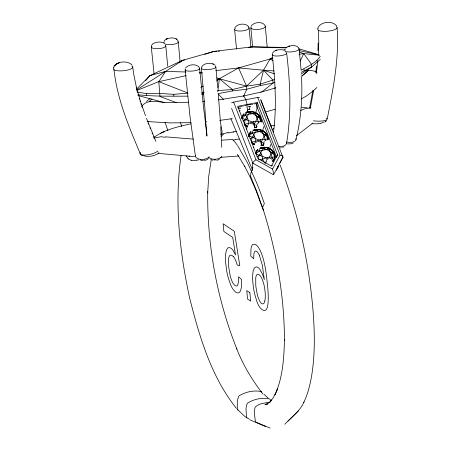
<?xml version="1.0" encoding="UTF-8"?>
<svg xmlns="http://www.w3.org/2000/svg" width="451" height="451" viewBox="0 0 451 451"><rect width="100%" height="100%" fill="white"/><g stroke="black" fill="none" stroke-linecap="round" stroke-linejoin="round"><path stroke-width="0.68" d="M317.921 50.535L318.169 43.059M242.007 118.917L242.61 115.862L243.957 113.934L242.548 116.048L241.939 118.382L245.541 115.09L248.76 114.244L255.063 113.246L258.744 114.83C261.264 115.326 261.27 126.235 260.96 119.543C260.323 115.941 257.301 113.28 253.964 112.13M254.009 111.995L255.785 112.632L258.744 114.83L258.654 117.051L260.999 121.223M259.973 129.787L262.719 130.514L265.673 132.712L265.583 134.934L268.029 138.79L267.843 139.816L267.714 136.653L266.18 133.643L263.457 131.224L260.892 130.018L259.021 129.674M274.586 158.436C275.662 155.11 273.808 151.609 271.169 149.614C263.113 145.459 271.22 148.813 272.607 150.6L272.517 152.816L274.958 156.672L274.293 159.186L272.945 161.114A9.691 7.971 17.4 0 0 272.319 150.504A9.691 7.971 17.4 0 0 259.934 148.244M252.509 170.517A3.174 0.981 -44.5 0 1 252.425 169.756L252.797 163.115L231.577 108.358M318.293 55.174L318.789 42.214L318.327 30.245M258.124 123.563L258.31 121.612L255.063 113.246L252.188 111.47L252.086 111.786L249.318 111.651L245.913 112.637M265.115 140.797L265.239 139.5L261.997 131.128L259.691 129.713M271.925 159.981L272.173 157.382L268.926 149.016L266.626 147.595M317.814 60.891L316.337 73.485M273.52 132.075C276.835 106.397 275.178 80.396 272.212 54.768M249.245 134.499L248.873 136.264L249.538 133.744L250.886 131.822M315.756 72.346L316.596 65.846M217.788 91.852L219.361 78.756L238.596 67.921L270.019 59.002L272.77 58.557M181.065 155.533C174.171 203.209 179.599 251.951 189.826 298.748C199.596 337.196 211.277 376.968 236.471 408.42M286.52 143.429C291.645 113.601 290.213 83.136 286.656 53.224M313.693 90.234L310.305 108.302M272.787 160.562L272.737 161.159M251.957 142.719L254.184 144.54L254.285 144.224L251.325 142.02L252.126 137.538L256.557 130.316L258.479 129.595M258.372 159.265L259.06 155.42L263.491 148.199L266.051 147.24M312.955 90.115L309.549 108.206M264.855 300.952L265.165 298.81A18.767 5.863 79 0 0 265.12 292.045A19.81 6.19 79 0 0 264.912 290.032L264.06 285.094A12.904 4.031 79 0 0 262.978 281.294L261.659 278.092A12.527 3.912 79 0 0 260.278 275.832L259.314 274.851A16.326 5.102 79 0 0 258.575 274.394L257.493 274.287A11.63 3.631 79 0 0 256.484 275.268L256.348 275.55A12.78 3.991 79 0 0 255.993 276.598A12.431 3.884 79 0 0 255.74 277.906L255.74 284.902A25.921 8.095 79 0 0 255.988 287.388L257.352 294.841A13.13 4.098 79 0 0 258.119 297.384L259.398 300.518A11.23 3.507 79 0 0 260.52 302.362L261.45 303.337A13.062 4.082 79 0 0 263.953 303.258A12.82 4.003 79 0 0 264.855 300.947M327.257 118.805C333.12 88.858 339.417 58.382 337.094 27.697M113.381 67.887C115.772 61.127 127.543 60.017 132.171 65.158M211.237 159.699L208.706 176.352L207.68 192.994L207.719 191.793C207.082 245.412 217.066 299.238 236.86 349.074L236.493 348.155C242.813 364.786 252.21 380.086 262.927 394.073M296.025 139.63C300.935 119.177 302.615 98.025 301.522 77.031M317.724 28.345C320.171 21.422 332.765 20.21 336.818 26.197M272.365 57.469L270.019 59.002L263.542 70.209L260.154 84.14L260.289 85.566L246.81 89.225L232.536 90.933L217.963 93.701L223.64 99.671M256.179 152.382C255.559 154.524 256.766 149.991 257.82 149.704A9.691 7.971 17.4 0 0 255.942 153.306M260.943 100.579L282.918 157.286L273.503 174.774L273.447 172.372L272.528 169.08L255.965 159.755L233.624 102.112A3.23 1.533 -21.2 0 0 231.6 102.873M201.445 67.289C203.7 62.672 211.62 62.103 215.285 65.344M242.897 115.422L242.999 115.106L245.541 115.09C247.684 117.328 248.49 120.451 248.783 123.456L247.351 126.336L244.397 124.138L245.197 119.656L249.629 112.434L251.551 111.713M246.708 112.26L248.49 111.538L251.23 111.436M246.364 113.686L247.345 110.58M248.388 111.854L248.49 111.538L249.634 112.429L252.43 113.534L258.654 117.051L260.605 117.734L260.509 118.049M249.132 109.593L250.108 106.481M247.255 126.658L245.028 124.837M246.477 129.336L247.452 126.224M257.262 102.524L277.506 154.761L271.384 166.126L257.927 158.549L237.683 106.312L257.262 102.524L256.433 105.156L276.677 157.388M256.05 111.572L257.222 107.84M255.689 112.947L255.785 112.632L255.063 113.246M249.2 134.635L249.538 133.744M249.482 133.93L249.927 132.989L252.47 132.972L261.997 131.128L265.673 132.712L266.237 133.457L267.539 135.621L267.928 139.105M249.831 133.304L250.361 132.402M258.643 115.146L258.744 114.83M254.465 129.877L255.418 129.42L258.158 129.319L253.642 130.142L254.522 129.696M255.446 127.47L256.331 127.024L254.55 127.751L254.223 124.273L257.155 118.534L258.654 117.051L256.529 116.922M255.322 129.736L255.418 129.42L256.563 130.316L259.364 131.416L265.583 134.934L267.539 135.621L267.437 135.937M255.971 127.842L257.335 123.484M262.882 129.719L263.858 126.607M262.617 130.829L262.719 130.514L261.997 131.128M256.134 152.523L256.467 151.632M256.41 151.812L256.861 150.871L259.404 150.859L268.926 149.016L272.607 150.6L273.165 151.339L274.467 153.503L274.862 156.993M256.76 151.192L257.295 150.284M265.577 133.034L265.673 132.712M261.4 147.765L262.352 147.302L265.092 147.206L260.571 148.024L261.456 147.578M262.381 145.357L263.26 144.906L261.479 145.634L260.543 139.556L258.711 139.911L255.717 141.343L251.325 142.02M262.251 147.624L262.352 147.302L263.497 148.199L266.293 149.298L272.517 152.816L274.467 153.503L274.371 153.819M263.096 145.104L264.269 141.372M269.816 147.601L270.792 144.489M269.546 148.717L269.647 148.396L268.926 149.016M265.43 163.29L266.716 159.761M272.505 150.916L272.607 150.6M272.945 161.114L274.631 158.295M273.904 159.947L272.173 157.382C267.415 156.012 263.48 159.671 258.885 159.812M276.886 156.734L277.506 154.761M277.049 390.053L277.59 388.801L274.958 394.896C282.811 377.583 284.006 358.167 284.463 339.423L284.451 340.364C284.344 296.014 276.542 251.821 263.232 209.574M277.664 167.129L277.235 168.155M268.576 158.859L271.017 154.298L272.517 152.816L270.391 152.692M284.801 424.267C291.549 417.141 300 411.177 304.025 401.914C307.847 393.796 310.006 385.036 311.573 376.235C315.232 354.035 314.742 331.389 312.893 309.036C308.676 259.787 297.361 211.237 280.116 164.942M276.384 170.354L278.639 165.28M243.517 96.283L243.67 95.945L260.289 92.229M243.579 96.181L246.81 89.225L246.517 86.147L238.596 67.921L215.809 70.627M300.18 61.133L303.72 53.601L319.624 55.219M272.297 53.393C274.231 49.644 279.485 49.351 283.177 49.881M254.285 144.224L255.717 141.343C255.424 138.339 254.618 135.21 252.47 132.972L252.261 131.264M261.789 160.956L262.645 159.226C262.352 156.221 261.546 153.098 259.404 150.859L259.195 149.151M271.925 165.81L272.173 165.354L271.914 165.765M272.528 169.08L280.06 155.093L257.724 97.45L233.624 102.112M164.079 41.233L165.314 39.722L167.208 38.73L166.419 39.074C169.971 37.54 175.49 37.005 177.976 40.556M279.254 164.029L282.918 157.286M159.017 152.517L156.621 154.744M151.435 45.545L152.799 43.764L156.091 42.326L159.97 41.994L163.465 42.727M303.703 402.495L304.025 401.914M275.516 393.599L273.188 397.743L270.696 401.108L271.767 400.003L269.072 402.653L266.186 404.57L267.939 403.577L264.906 404.733L267.736 403.758M234.875 27.579C237.767 23.537 245.451 22.736 248.704 26.66M251.111 26.045C254.031 22.003 262.178 21.067 265.087 25.487M199.9 73.614L200.616 72.431L201.997 72.267M185.406 68.14C188.405 64.251 196.303 63.354 199.365 67.487M136.828 90.465L158.808 81.648L165.624 71.399L182.604 60.304L214.033 51.386L252.013 46.876L287.061 47.451M301.353 70.068C307.932 66.404 315.92 62.802 320.227 56.409M141.896 105.946C149.281 97.315 161.712 103.781 171.442 102.411A103.482 29.219 -5.4 0 0 188.727 102.202M145.639 80.757L149.862 75.621L182.604 60.304L184.634 59.955M250.305 132.588L250.846 131.963M257.239 150.471L257.775 149.845M221.125 136.456L223.493 134.139M136.196 89.518L149.862 75.621L165.624 71.399L185.919 71.997M324.726 122.097L326.406 120.688M253.282 125.192L254.217 124.273C251.235 120.22 246.004 120.423 242.04 118.061M264.816 163.262L266.214 161.881M325.566 121.522L326.045 121.048M287.992 421.099L298.348 410.917M301.042 74.144L311.585 67.12L320.289 59.385M314.15 90.076L316.895 87.539M273.982 70.948L263.542 70.209L246.517 86.147L232.406 89.512L217.675 90.623M302.215 76.044L302.548 75.74M303.207 75.131L304.532 73.913M304.865 73.609L308.174 70.565C311.224 70.418 314.798 70.514 317.047 72.887M208.531 158.589L207.015 159.705L204.585 160.522M146.445 101.469L150.144 98.493M306.116 72.391L308.174 70.565L305.84 70.39M313.084 91.068L306.443 96.012L301.296 98.916M305.987 72.504L303.935 74.206M152.015 98.989L149.433 101.272L150.561 101.774M203.982 92.021L202.922 92.934L201.574 92.945M216.711 81.045L219.361 78.756L246.517 86.147L260.154 84.14L274.755 79.483M252.47 132.972L248.975 135.948C254.516 137.803 259.438 140.334 264.201 143.728M259.404 150.859L255.903 153.83C259.635 156.181 264.681 155.82 267.59 159.592M323.886 121.995L323.587 122.215M261.619 92.167L273.092 83.029L275.025 82.313M156.102 154.484L155.775 154.721M312.943 123.016L296.465 135.689M154.067 137.301C163.099 130.796 173.962 127.661 184.679 125.22M283.493 50.202L285.252 49.058M136.608 89.986L165.624 71.399M179.678 62.165L182.604 60.304M300.62 110.472L304.786 108.781L310.998 107.733M274.439 88.492L275.623 87.748M243.066 120.919L247.678 118.636M249.995 138.801L254.612 136.518M256.929 156.683L261.541 154.405M301.121 72.352L311.585 67.12L311.291 64.048L303.72 53.601L299.222 52.068M117.299 63.495L114.148 65.936L116.217 64.025L119.16 62.824L118.771 62.965M323.175 122.458L320.887 123.292M155.392 154.941L154.947 155.155M163.183 132.036L164.277 131.5L160.624 133.276M272.133 129.347L273.78 128.563M287.005 46.994C290.596 45.348 296.098 44.44 298.821 47.93M283.933 146.863L282.563 147.443M200.847 87.24L203.401 86.068M216.807 79.928L219.361 78.756L232.406 89.512L232.536 90.933M218.267 159.868L219.4 159.361M293.28 143.006L290.934 143.813L287.377 143.914M228.257 132.397L227.456 132.701M154.462 155.347L153.103 155.764M276.858 50.129L275.708 50.518L276.649 50.202M289.209 46.137L288.285 46.447L289.429 46.064M227.253 132.769L220.804 134.364L221.802 133.592L222.055 131.433L220.308 121.46M204.703 54.351L214.033 51.386L216.818 51.256M154.022 138.057L161.013 136.721L165.303 137.296M256.653 107.411C257.792 106.577 257.205 102.022 254.584 104.057M275.059 109.3L264.867 112.136M216.768 160.274L217.974 159.958M237.914 107.389L241.945 106.408M244.972 125.017L244.397 124.138L248.783 123.456L251.776 122.024L255.446 121.313L258.31 121.612L261.095 120.907M260.543 139.556L262.381 139.201L265.239 139.5L268.029 138.79M272.173 157.382L274.958 156.672M320.65 123.349L318.231 123.777M152.866 155.826L150.826 156.193M250.079 109.176L247.34 109.762M242.869 106.194L243.179 106.126M185.288 125.085L188.941 124.273M176.403 102.642L159.953 96.469L158.808 81.648L186.224 75.605M199.246 72.735L200.616 72.431L202.555 73.085M244.718 105.788L247.176 105.275L247.047 104.418M189.589 124.138L190.886 123.862M248.591 47.564L252.013 46.876L286.306 47.885M260.289 85.566L273.092 83.029L272.799 79.951L263.542 70.209L238.596 67.921M238.077 108.708L240.907 108.161M246.308 107.112L250.356 106.329M228.296 132.938L233.894 131.867M233.173 132.002L236.268 131.421M239.177 139.009L235.766 139.59M255.503 127.289L254.652 127.43L254.217 124.273M262.437 145.171L261.58 145.318L261.146 142.155L264.089 136.416L265.583 134.934L263.463 134.804M235.552 139.624L232.975 140.047M250.356 104.711L251.59 104.508M198.863 159.874L196.253 160.24M298.906 54.374L303.72 53.601M204.264 92.726L202.922 92.934L203.074 94.518L201.67 94.676M252.199 104.412L252.802 104.322M232.321 118.675L220.144 120.327M270.318 401.999C265.357 403.081 259.494 403.115 255.587 406.751A4.798 4.516 -77.9 0 0 254.978 407.693L254.251 412.124L255.17 419.954A52.384 49.334 -77.9 0 0 255.396 421.155A1.798 1.697 -77.9 0 0 255.599 421.696L256.281 422.322L270.042 428.044M280.094 147.939L281.385 147.77M238.951 155.973L220.68 157.365M270.73 125.711L274.631 125.254M149.862 75.621L151.175 75.475M240.186 110.777L239.239 110.873M318 123.799L313.597 123.799M150.268 156.26L146.75 156.35L143.959 155.849M136.98 91.976L146.558 93.633L159.665 93.391L173.686 94.338L188.078 93.092L158.808 81.648M245.885 112.756L249.629 112.434L248.49 111.538M252.814 130.643L256.557 130.316L257.527 131.771M259.748 148.526L263.491 148.199L264.461 149.653M205.216 121.804L206.513 121.702M232.739 139.472L221.864 140.148M148.881 121.522L147.156 121.567L170.281 122.909L190.982 122.661M218.211 51.194L219.603 51.132M187.678 96.159C171.042 96.181 154.49 96.52 137.916 94.766M203.418 160.674L200.949 160.567M250.277 123.535L252.656 123.935M301.713 107.462L307.232 107.552M257.493 141.422L259.59 141.823M165.359 136.828L193.423 139.117M158.205 153.374L189.865 156.226M188.896 156.147L194.612 156.621M313.163 123.737L311.923 123.439M265.036 147.387L265.949 147.556M191.337 160.223L191.123 160.178A5.062 4.07 15.5 0 1 188.755 159.09M299.244 50.591L318.964 54.909M266.902 147.669L267.826 147.9M212.15 160.071L212.782 160.229M137.905 95.488L164.192 102.569M270.014 158.369L271.147 158.696M298.804 48.776L318.316 54.56M263.542 70.209L274.698 73.891M216.779 77.888L219.361 78.756M202.905 101.193L204.23 101.65M213.582 64.098L212.759 63.777M249.048 419.002L245.096 416.645L237.497 409.514A1.798 1.522 -42.4 0 1 237.367 409.018A52.384 44.339 -42.4 0 1 237.282 407.913L237.305 400.713L238.534 396.621A4.798 4.059 -42.4 0 1 239.239 395.741C245.451 391.913 253.913 390.014 261.078 391.519A4.798 4.059 -42.4 0 1 261.834 392.111M265.419 426.499L249.657 419.718M210.696 159.53L211.288 159.784M238.094 410.077L237.581 409.655M254.223 124.273L256.658 125.53M270.019 59.002L273.052 60.637M176.871 39.248L175.935 38.701M252.797 163.115L273.503 174.774M262.161 122.052L260.943 121.674A9.691 7.971 17.4 0 0 256.946 113.494A9.691 7.971 17.4 0 0 246.849 112.136M255.418 129.42L256.557 130.316M262.352 147.302L263.491 148.199M268.165 398.053L263.959 394.326M233.387 256.534L231.481 255.142L229.914 255.379A12.07 3.771 79 0 0 229.119 256.619A12.831 4.008 79 0 0 228.544 259.201L228.663 266.665L230.117 275.505A14.494 4.527 79 0 0 231.137 278.943L232.068 281.317A12.662 3.952 79 0 0 233.297 283.634L235.157 285.646L236.752 286.019A11.596 3.619 79 0 0 237.778 284.947L238.528 281.61L238.59 276.773L241.488 279.44L241.465 286.199A18.728 5.852 79 0 1 240.789 289.852A19.669 6.145 79 0 1 240.439 290.799A18.857 5.891 79 0 1 239.069 292.648L237.908 292.998L236.544 292.648A29.614 9.251 79 0 1 235.309 291.865L232.609 288.679A19.461 6.077 79 0 1 230.946 285.511L228.437 278.464A23.711 7.408 79 0 1 226.802 271.508L225.68 262.989L225.551 255.322A19.991 6.241 79 0 1 226.069 251.726L226.227 251.117A22.003 6.872 79 0 1 226.802 249.533L227.479 248.394A18.367 5.739 79 0 1 228.843 247.503L230.861 248.095A19.252 6.015 79 0 1 233.144 250.576L235.518 254.995L232.716 237.435L223.882 231.487L223.155 223.775L234.294 231.273L239.785 265.662L237.22 265.013A14.725 4.6 79 0 0 235.039 259.122A12.78 3.991 79 0 0 233.387 256.546M187.655 158.008L188.129 158.521A6.207 4.995 15.5 0 0 188.76 159.085M258.31 121.612L259.043 122.514M265.239 139.5L265.972 140.396M246.951 418.004L246.748 417.711A1.798 1.635 -56 0 1 246.579 417.181A52.384 47.518 -56 0 1 246.421 416.014L245.964 408.392L246.939 404.073A4.798 4.352 -56 0 1 247.593 403.149C253.676 399.112 262.307 397.263 269.433 398.921A4.798 4.352 -56 0 1 270.239 399.563L270.871 400.381M237.316 154.31L244.842 166.611L244.543 166.064L250.305 177.423L255.83 190.085L262.747 208.762A6.207 2.334 -18.6 0 0 262.961 209.038M237.48 145.493L235.535 142.736A23.841 7.447 79 0 0 233.144 140.216M249.634 112.434L250.598 113.889M237.886 146.096L247.52 162.817L256.625 182.807A152.748 47.705 79 0 1 264.331 203.57L262.899 206.71A20.346 7.644 -18.6 0 0 262.595 208.514M255.717 141.343L256.337 142.493M262.645 159.226L264.506 162.687M278.087 166.199L278.594 167.31M219.874 120.299L220.201 121.127M155.894 141.383L146.496 118.309M259.336 255.142L262.302 265.115L264.342 279.626L262.448 274.14L259.951 269.529A19.286 6.021 79 0 0 258.293 267.68C255.232 264.861 252.994 269.732 252.966 272.348C252.21 277.996 252.859 283.724 253.733 289.322A25.042 7.819 79 0 0 254.601 293.714L256.923 301.64A18.666 5.829 79 0 0 258.288 304.797A19.241 6.01 79 0 0 259.748 307.34C271.367 320.74 267.821 288.336 267.449 284.553C266.152 272.968 265.041 261.005 260.154 250.277C258.733 247.796 256.489 243.213 252.983 244.307A16.766 5.237 79 0 0 251.771 245.891A16.71 5.22 79 0 0 250.993 248.738L250.762 256.083L253.659 258.75L253.89 253.772L254.725 251.562A10.508 3.281 79 0 1 255.678 251.032L256.45 251.258A13.62 4.256 79 0 1 257.002 251.647A12.352 3.856 79 0 1 259.336 255.131M154.011 137.572L154.389 138.474M230.856 118.59L252.391 169.779M153.633 136.67L153.819 137.121M152.128 133.079L152.5 133.975M252.955 167.575A3.236 1.443 -20.4 0 0 252.718 167.969L250.903 173.252L250.508 176.07L257.171 192.492L263.531 210.493M149.912 127.701L150.279 128.597M148.12 123.241L148.475 124.132M260.672 99.305L271.603 127.644M145.498 115.715L140.486 101.458L136.377 87.229M141.794 106.312L142.104 107.203M180.501 122.751L181.809 126.556M167.924 130.807L165.027 122.221M140.887 103.634L141.186 104.531M140.007 100.962L140.295 101.853M139.156 98.295L139.438 99.186M267.477 157.438L267.776 158.735M253.614 121.669L254.217 124.267M136.518 87.804L133.603 73.592L132.741 66.985M247.385 107.721L247.644 108.894M246.945 103.803L245.688 99.203L243.67 95.945L219.834 99.688A103.482 29.219 -5.4 0 1 218.307 99.868M250.508 176.07L250.581 176.521M195.401 155.984L190.051 116.837L185.141 69.854M207.133 135.954L203.689 108.482L199.613 68.575M154.039 73.598L151.294 46.972M245.333 113.381L245.541 115.09M167.721 66.167L165.788 45.901M113.894 67.988A9.725 2.745 -5.4 0 0 114.013 69.787C117.204 99.299 128.941 126.923 140.402 154.005A3.23 2.931 -56 0 0 143.255 155.64M299.154 49.153L301.116 70.074M180.129 62.249L178.292 41.881M250.936 47.299L249.076 27.968M236.561 49.153L234.61 29.405M250.863 27.804L252.65 47.141M201.4 68.411L204.895 108.37L206.705 135.993M317.121 60.626L317.273 62.244M303.94 69.127L304.098 70.779M173.686 94.338L173.844 95.99M146.558 93.633L146.71 95.251M265.335 26.536L267.189 46.994M215.866 66.985L217.748 87.849M218.335 94.659L220.291 120.321M247.655 109.864L247.706 110.596M220.702 126.663L221.785 147.359M114.013 69.787A9.725 2.745 -5.4 0 0 126.46 70.311A9.725 2.745 -5.4 0 0 132.149 66.28A9.725 2.745 -5.4 0 0 131.884 66.122M158.047 150.972A9.86 3.168 -13.1 0 1 148.514 154.699A9.86 3.168 -13.1 0 1 140.21 154.062A9.86 3.174 -13.1 0 1 140.447 152.342M336.474 26.733A9.725 2.745 -5.4 0 1 327.573 31.22A9.725 2.745 -5.4 0 1 318.186 28.424M326.163 118.106A9.86 2.345 2.1 0 1 324.348 120.671A9.86 2.345 2.1 0 1 313.4 120.829M199.077 67.926A7.267 1.843 -5.4 0 1 192.447 71.061A7.267 1.843 -5.4 0 1 185.626 69.15M204.545 159.834A4.008 1.9 -0.8 0 1 204.365 159.88M200.988 159.936A4.008 1.9 -0.8 0 1 200.424 159.795M195.435 155.341A7.334 4.065 -3.2 0 0 195.413 155.539A7.272 4.008 -4.2 0 0 200.836 159.395A7.272 4.008 -4.2 0 0 209.202 156.79M215.274 66.376A7.267 1.843 -5.4 0 1 208.852 69.527A7.267 1.843 -5.4 0 1 201.828 67.667M215.719 159.896A4.003 2.103 -1.6 0 1 213.797 159.925M219.834 158.053A7.272 4.2 -1.7 0 1 208.531 157.292M221.858 156.136A7.272 4.239 -0.1 0 1 219.925 158.104M177.711 41.064A7.267 2.216 -4.3 0 1 171.036 44.61A7.267 2.216 -4.3 0 1 164.378 41.966M165.404 45.258A7.267 2.216 -4.3 0 1 158.324 48.674A7.267 2.216 -4.3 0 1 151.835 46.047M265.03 25.921A7.267 2.261 -5.4 0 1 257.848 29.462A7.267 2.261 -5.4 0 1 251.331 26.942M248.151 27.037A7.267 2.261 -5.4 0 1 242.086 30.933A7.267 2.261 -5.4 0 1 235.309 28.272M286.092 52.553A7.267 1.889 -6.5 0 1 279.767 55.856A7.267 1.889 -6.5 0 1 272.545 54.154M286.385 142.336A7.272 3.946 5.4 0 1 279.079 146.569M279.073 146.682A7.272 4.07 4.7 0 1 278.436 146.62M298.782 48.618A7.267 1.889 -6.5 0 1 291.684 51.871A7.267 1.889 -6.5 0 1 285.263 49.931M286.532 143.13A4.008 1.9 -0.8 0 1 286.216 143.023M295.89 138.587A7.272 3.653 5.7 0 1 286.441 142.042M249.138 109.79A3.636 2.988 17.4 0 1 249.324 109.548M255.88 111.927A3.636 2.988 17.4 0 1 255.858 112.192M246.483 129.533A3.636 2.988 17.4 0 1 246.669 129.285M253.265 147.669A3.636 2.988 17.4 0 1 253.597 147.173M257.724 97.45A3.23 1.533 -21.2 0 1 259.5 97.478M252.735 163.149A3.36 1.111 -42.1 0 1 255.948 159.801M280.054 155.138A3.36 1.866 2.7 0 1 283.002 157.292M260.639 148.142A9.691 7.971 17.4 0 1 272.556 151.057A9.691 7.971 17.4 0 1 272.832 161.334M255.869 153.543A9.691 7.971 17.4 0 1 257.786 149.941M263.829 144.912A9.691 7.971 17.4 0 1 261.462 145.701M254.167 144.613A9.691 7.971 17.4 0 1 251.765 142.956M248.845 136.456A9.691 7.971 17.4 0 1 250.857 132.058M253.704 130.254A9.691 7.971 17.4 0 1 263.801 131.613A9.691 7.971 17.4 0 1 267.821 139.849M263.903 144.681A9.691 7.971 17.4 0 1 260.712 145.594M254.24 144.376A9.691 7.971 17.4 0 1 251.838 142.725M248.918 136.219A9.691 7.971 17.4 0 1 250.931 131.822M253.778 130.023A9.691 7.971 17.4 0 1 263.874 131.376A9.691 7.971 17.4 0 1 267.894 139.613M256.895 127.03A9.691 7.971 17.4 0 1 254.527 127.819M247.238 126.725A9.691 7.971 17.4 0 1 244.183 124.42M242.007 117.773A9.691 7.971 17.4 0 1 243.923 114.176M245.998 112.711A9.691 7.971 17.4 0 1 256.489 113.483A9.691 7.971 17.4 0 1 260.892 121.967M256.969 126.793A9.691 7.971 17.4 0 1 254.601 127.582M247.311 126.489A9.691 7.971 17.4 0 1 244.256 124.183M241.984 118.331A9.691 7.971 17.4 0 1 243.997 113.94M263.57 209.36A5.062 1.9 -18.6 0 1 262.956 209.044M187.605 158.03A20.346 16.371 15.5 0 1 186.184 155.764M196.224 160.161A15.497 12.465 15.5 0 1 191.337 160.325M204.506 101.255A103.482 29.219 -5.4 0 1 202.973 101.379M303.974 74.212A103.459 29.214 -5.4 0 1 301.133 76.247M275.307 87.894A103.459 29.214 -5.4 0 1 260.255 92.218M247.272 104.993A97.63 46.408 -21.2 0 1 250.468 104.429M249.865 292.665L246.765 290.574L247.565 299.058L250.666 301.15L249.865 292.665"/></g></svg>
